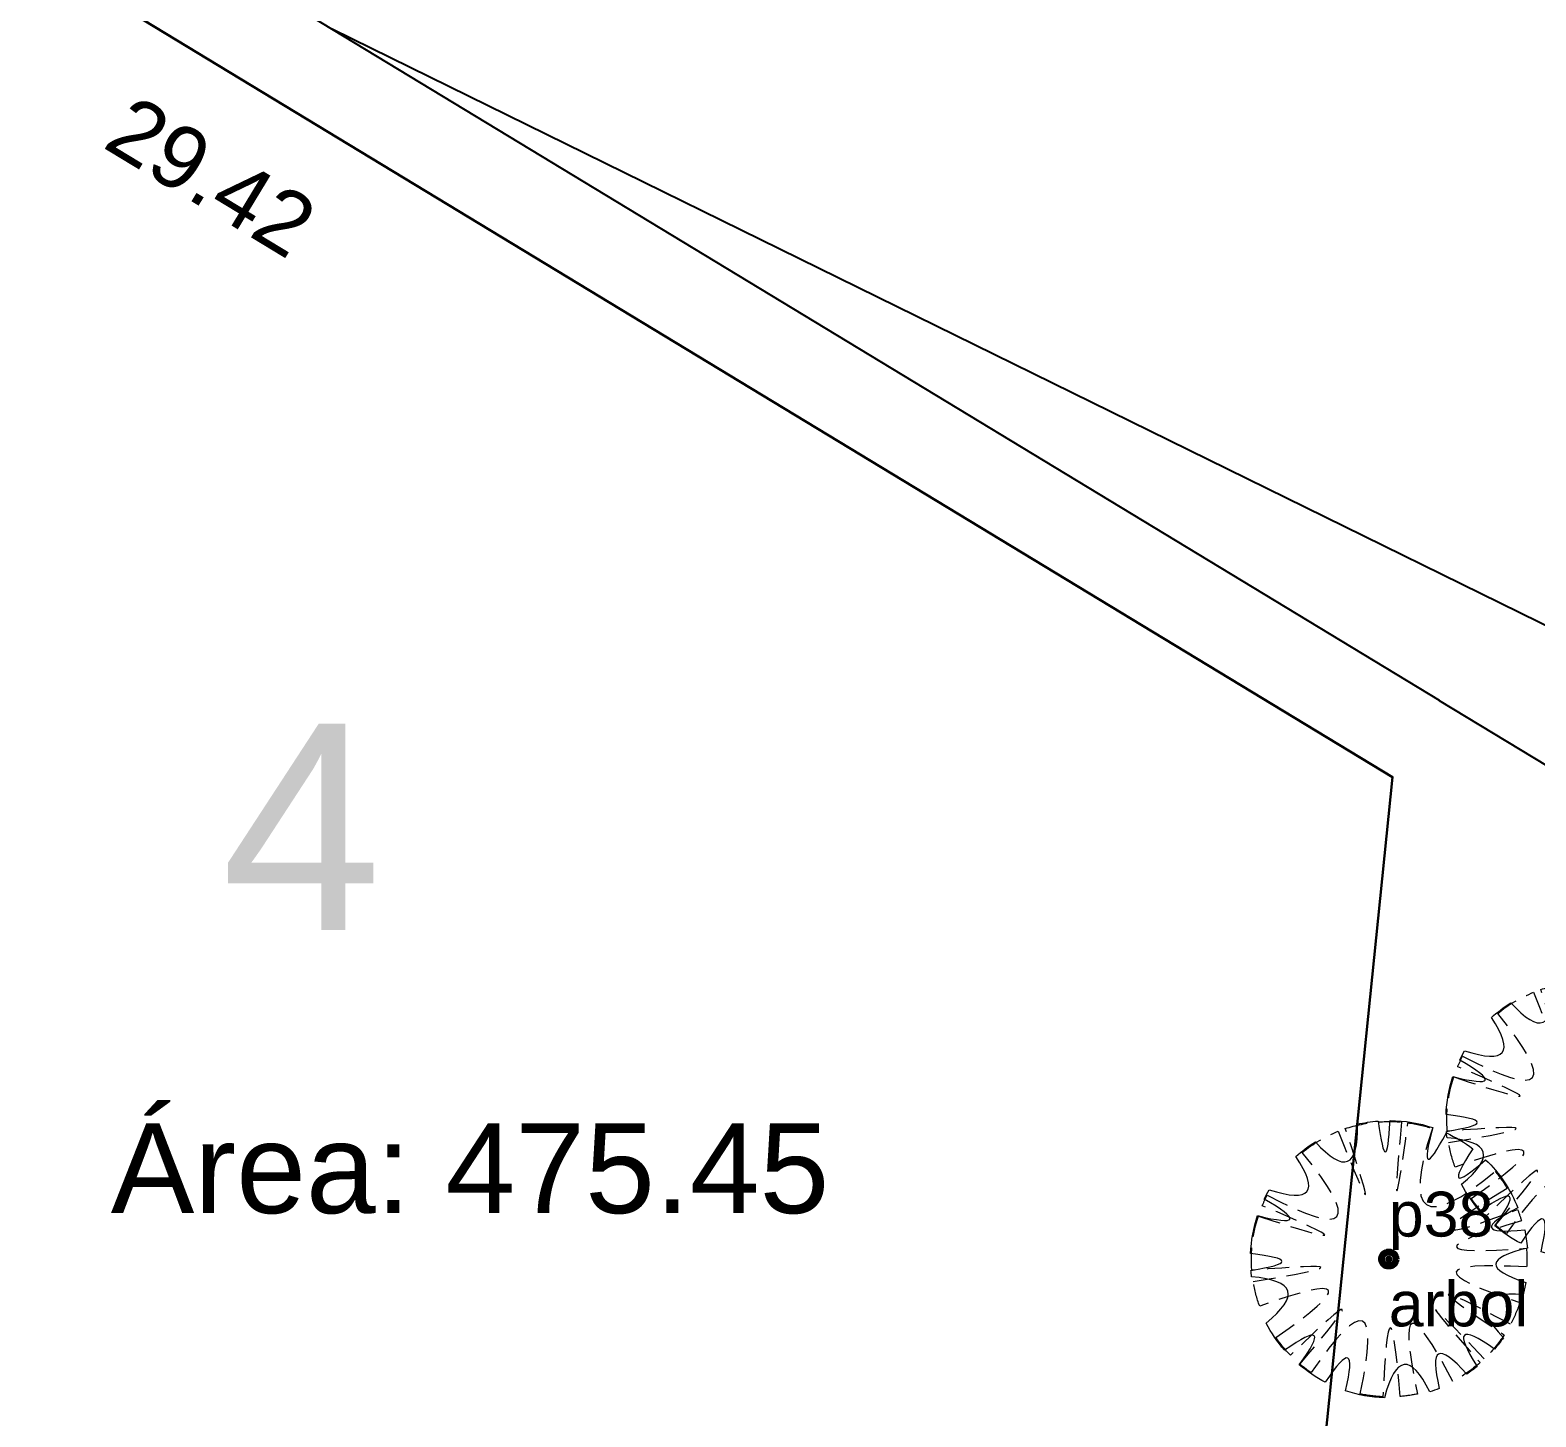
# Model space of a CAD drawing. Header units: metres. Extents: x 859577 to 860336, y 1645916 to 1646650.
# Drawn here: x 859921.91 to 859938.67, y 1646001.81 to 1646017.25 of the extents above; entities that cross this region are included whole.
import ezdxf

# ---------------------------------------------------------------- set-up
doc = ezdxf.new("R2010")
doc.units = ezdxf.units.M
doc.linetypes.add('DASHED', pattern=[0.75, 0.5, -0.25])
for name, color, linetype in [('A-CALZADA', 252, 'Continuous'), ('A-NUMERO LOTE', 251, 'Continuous'), ('C-PROP', 7, 'Continuous'), ('C-PROP-LINE', 230, 'Continuous'), ('C-PROP-LINE-TEXT', 7, 'Continuous')]:
    doc.layers.add(name, color=color, linetype=linetype)
for name, color, linetype, lineweight in [('arbol', 174, 'Continuous', 100), ('HATCH', 253, 'Continuous', 0), ('VIEW THIC 0.0', 7, 'Continuous', 0)]:
    doc.layers.add(name, color=color, linetype=linetype, lineweight=lineweight)
doc.styles.add('ARIAL', font='arial.ttf')
doc.styles.get("Standard").update_dxf_attribs({"font": 'arial.ttf'})

# ---------------------------------------------------------------- blocks, each defined once
blk = doc.blocks.new('06092026_CAMPO')
at = {"layer": 'arbol'}
blk.add_point((859937.037, 1646003.565, 38.622), dxfattribs=at)
for s, p in [('p38', (859937.037, 1646003.815)), ('arbol', (859937.037, 1646002.815))]:
    blk.add_text(s, height=0.5, dxfattribs=at).set_placement(p)
blk = doc.blocks.new('*U21')
at = {"layer": 'HATCH', "lineweight": 70, "ltscale": 2}
for radius in [0.0888, 0.0722]:
    blk.add_circle((99.281, -0.505), radius, dxfattribs=at)
at = {"layer": 'VIEW THIC 0.0', "linetype": 'DASHED', "ltscale": 0.5}
for points in [[(98.797, 0.947), (98.913, 0.985), (99.036, 1.011), (99.163, 1.021)], [(99.163, 1.021), (99.251, 1.028), (99.338, 1.028), (99.423, 1.02)], [(99.423, 1.02), (99.331, 0.002), (99.355, -0.001), (99.495, 1.012)], [(99.495, 1.012), (99.589, 0.999), (99.679, 0.978), (99.767, 0.949)], [(98.318, 0.682), (98.438, 0.78), (98.572, 0.859), (98.718, 0.917)], [(98.718, 0.917), (99.096, -0.032), (99.123, -0.023), (98.797, 0.947)], [(99.767, 0.949), (99.446, -0.022), (99.679, -0.181), (100.466, 0.47)], [(97.928, 0.205), (98.833, -0.27), (98.963, -0.111), (98.318, 0.682)], [(100.466, 0.47), (100.516, 0.41), (100.561, 0.347), (100.601, 0.28)], [(97.873, 0.089), (97.889, 0.129), (97.908, 0.167), (97.928, 0.205)], [(100.601, 0.28), (99.724, -0.245), (99.762, -0.322), (100.715, 0.048)], [(97.83, -0.026), (98.8, -0.347), (98.814, -0.308), (97.873, 0.089)], [(100.715, 0.048), (100.731, 0.006), (100.746, -0.037), (100.758, -0.081)], [(97.757, -0.63), (97.74, -0.419), (97.767, -0.215), (97.83, -0.026)], [(100.758, -0.081), (99.776, -0.365), (99.795, -0.466), (100.814, -0.384)], [(100.814, -0.384), (100.819, -0.455), (100.82, -0.524), (100.816, -0.593)], [(97.772, -0.756), (98.781, -0.59), (98.776, -0.548), (97.757, -0.63)], [(100.816, -0.593), (99.796, -0.536), (99.771, -0.668), (100.741, -0.989)], [(97.844, -1.031), (97.812, -0.943), (97.788, -0.851), (97.772, -0.756)], [(98.024, -1.379), (98.865, -0.798), (98.805, -0.682), (97.844, -1.031)], [(100.636, -1.232), (99.736, -0.749), (99.712, -0.788), (100.567, -1.349)], [(100.741, -0.989), (100.713, -1.073), (100.678, -1.155), (100.636, -1.232)], [(98.292, -1.674), (98.954, -0.896), (98.919, -0.864), (98.187, -1.576)], [(100.344, -1.616), (99.638, -0.877), (99.623, -0.891), (100.297, -1.659)], [(98.963, -2.006), (99.178, -1.007), (98.996, -0.928), (98.417, -1.77)], [(99.408, -2.035), (99.326, -1.017), (99.262, -1.018), (99.216, -2.039)], [(99.993, -1.867), (99.521, -0.961), (99.39, -1.007), (99.6, -2.008)], [(98.187, -1.576), (98.128, -1.515), (98.073, -1.449), (98.024, -1.379)], [(100.567, -1.349), (100.503, -1.446), (100.428, -1.535), (100.344, -1.616)], [(98.417, -1.77), (98.374, -1.74), (98.332, -1.708), (98.292, -1.674)], [(100.297, -1.659), (100.205, -1.74), (100.103, -1.81), (99.993, -1.867)], [(99.216, -2.039), (99.13, -2.035), (99.046, -2.024), (98.963, -2.006)], [(99.6, -2.008), (99.538, -2.021), (99.474, -2.03), (99.408, -2.035)], [(99.408, -2.035), (99.408, -2.035), (99.408, -2.035), (99.408, -2.035)]]:
    blk.add_open_spline(points, degree=3, dxfattribs=at)
at = {"layer": 'VIEW THIC 0.0', "ltscale": 0.5}
for points in [[(98.933, 0.996), (99.007, 1.013), (99.084, 1.025), (99.162, 1.031)], [(99.162, 1.031), (99.227, 0.57), (99.271, 0.572), (99.295, 1.036)], [(99.162, 1.031), (99.162, 1.031), (99.162, 1.031), (99.162, 1.031)], [(99.295, 1.036), (99.46, 1.036), (99.62, 1.008), (99.77, 0.958)], [(98.464, 0.8), (98.786, 0.446), (98.942, 0.512), (98.933, 0.996)], [(99.77, 0.958), (99.652, 0.508), (99.703, 0.488), (99.922, 0.899)], [(99.922, 0.899), (100.027, 0.851), (100.126, 0.792), (100.217, 0.723)], [(98.248, 0.636), (98.315, 0.696), (98.387, 0.751), (98.464, 0.8)], [(100.217, 0.723), (99.962, 0.333), (100.009, 0.292), (100.359, 0.601)], [(97.95, 0.266), (98.41, 0.117), (98.51, 0.24), (98.248, 0.636)], [(100.359, 0.601), (100.514, 0.452), (100.637, 0.27), (100.719, 0.065)], [(97.895, 0.163), (97.912, 0.198), (97.93, 0.232), (97.95, 0.266)], [(97.82, -0.022), (98.273, -0.134), (98.298, -0.073), (97.895, 0.163)], [(100.719, 0.065), (100.302, -0.146), (100.327, -0.228), (100.794, -0.181)], [(97.743, -0.445), (97.749, -0.299), (97.775, -0.157), (97.82, -0.022)], [(100.794, -0.181), (100.808, -0.247), (100.818, -0.314), (100.824, -0.384)], [(97.747, -0.631), (98.208, -0.56), (98.206, -0.498), (97.743, -0.445)], [(100.824, -0.384), (100.363, -0.492), (100.357, -0.62), (100.807, -0.766)], [(100.824, -0.384), (100.824, -0.384), (100.824, -0.384), (100.824, -0.384)], [(97.754, -0.703), (97.751, -0.679), (97.749, -0.655), (97.747, -0.631)], [(97.747, -0.631), (97.747, -0.631), (97.747, -0.631), (97.747, -0.631)], [(97.916, -1.219), (98.29, -0.914), (98.236, -0.742), (97.754, -0.703)], [(100.807, -0.766), (100.799, -0.813), (100.789, -0.858), (100.777, -0.903)], [(100.777, -0.903), (100.301, -0.864), (100.227, -1.024), (100.557, -1.381)], [(98.121, -1.52), (98.042, -1.429), (97.973, -1.328), (97.916, -1.219)], [(98.285, -1.682), (98.561, -1.306), (98.506, -1.252), (98.121, -1.52)], [(100.46, -1.507), (100.076, -1.24), (100.011, -1.304), (100.265, -1.7)], [(100.557, -1.381), (100.527, -1.425), (100.495, -1.467), (100.46, -1.507)], [(98.801, -1.973), (98.907, -1.518), (98.832, -1.486), (98.574, -1.877)], [(100.149, -1.786), (99.834, -1.435), (99.732, -1.488), (99.844, -1.946)], [(98.574, -1.877), (98.47, -1.823), (98.374, -1.757), (98.285, -1.682)], [(99.738, -1.983), (99.526, -1.557), (99.357, -1.579), (99.232, -2.05)], [(100.265, -1.7), (100.228, -1.73), (100.189, -1.759), (100.149, -1.786)], [(99.232, -2.05), (99.082, -2.045), (98.938, -2.018), (98.801, -1.973)], [(99.844, -1.946), (99.809, -1.96), (99.774, -1.972), (99.738, -1.983)]]:
    blk.add_open_spline(points, degree=3, dxfattribs=at)

msp = doc.modelspace()

# ---------------------------------------------------------------- linework, layer by layer
at = {"elevation": 38.89495}
msp.add_lwpolyline([(859940.55099, 1645988.37162), (859944.11278, 1645991.20313), (859945.04492, 1645997.04648), (859944.87548, 1646001.40722), (859943.63404, 1646007.08507), (859941.31102, 1646009.37543), (859925.27589, 1646017.25711)], dxfattribs=at)
at = {"layer": 'A-CALZADA'}
msp.add_lwpolyline([(859891.11946, 1646044.72695), (859912.15584, 1646025.32813), (859912.95318, 1646024.72829), (859937.59861, 1646009.78593), (859937.59927, 1646009.78553)], dxfattribs=at)
msp.add_lwpolyline([(859937.59927, 1646009.78553), (859939.70319, 1646008.50993, -0.32456419), (859944.17082, 1645998.31272), (859944.17082, 1645998.31272), (859942.46169, 1645991.46851, -0.18494319), (859940.00139, 1645987.95187), (859891.6733, 1645955.27237)], format="xyb", dxfattribs=at)
at = {"layer": 'C-PROP-LINE', "color": 2, "lineweight": 30}
msp.add_lwpolyline([(859905.14653, 1646017.11983), (859911.92024, 1646024.18511), (859937.08016, 1646008.93082), (859935.1059, 1645989.50806), (859934.41055, 1645989.0337)], close=True, dxfattribs=at)
msp.add_lwpolyline([(859905.14653, 1646017.11983), (859911.92024, 1646024.18511), (859937.08016, 1646008.93082), (859935.1059, 1645989.50806), (859934.41055, 1645989.0337)], close=True, dxfattribs=at)

# ---------------------------------------------------------------- block references
msp.add_blockref('06092026_CAMPO', (0, 0))
at = {"layer": 'HATCH', "color": 254, "ltscale": 0.2, "true_color": 0xe1cfb7}
for p in [(859839.93141, 1646005.61765, 38.61914), (859837.75594, 1646004.06997, 38.62185)]:
    msp.add_blockref('*U21', p, dxfattribs=at)

# ---------------------------------------------------------------- texts
at = {"layer": 'A-NUMERO LOTE', "color": 251, "true_color": 0x636466, "style": 'ARIAL'}
msp.add_text(' 4', height=2.3, dxfattribs=at).set_placement((859923.14826, 1646007.22683))
at = {"layer": 'C-PROP', "color": 252, "true_color": 0x939598, "style": 'ARIAL'}
msp.add_text('Área: 475.45', height=1, dxfattribs=at).set_placement((859922.81003, 1646004.07575))
at = {"layer": 'C-PROP-LINE-TEXT', "color": 252, "linetype": 'Continuous', "lineweight": 0, "true_color": 0x939598, "insert": (859924.11136, 1646015.91663), "char_height": 0.7, "attachment_point": 2, "rotation": 328.771841}
msp.add_mtext('29.42', dxfattribs=at)

doc.saveas('drawing.dxf')
